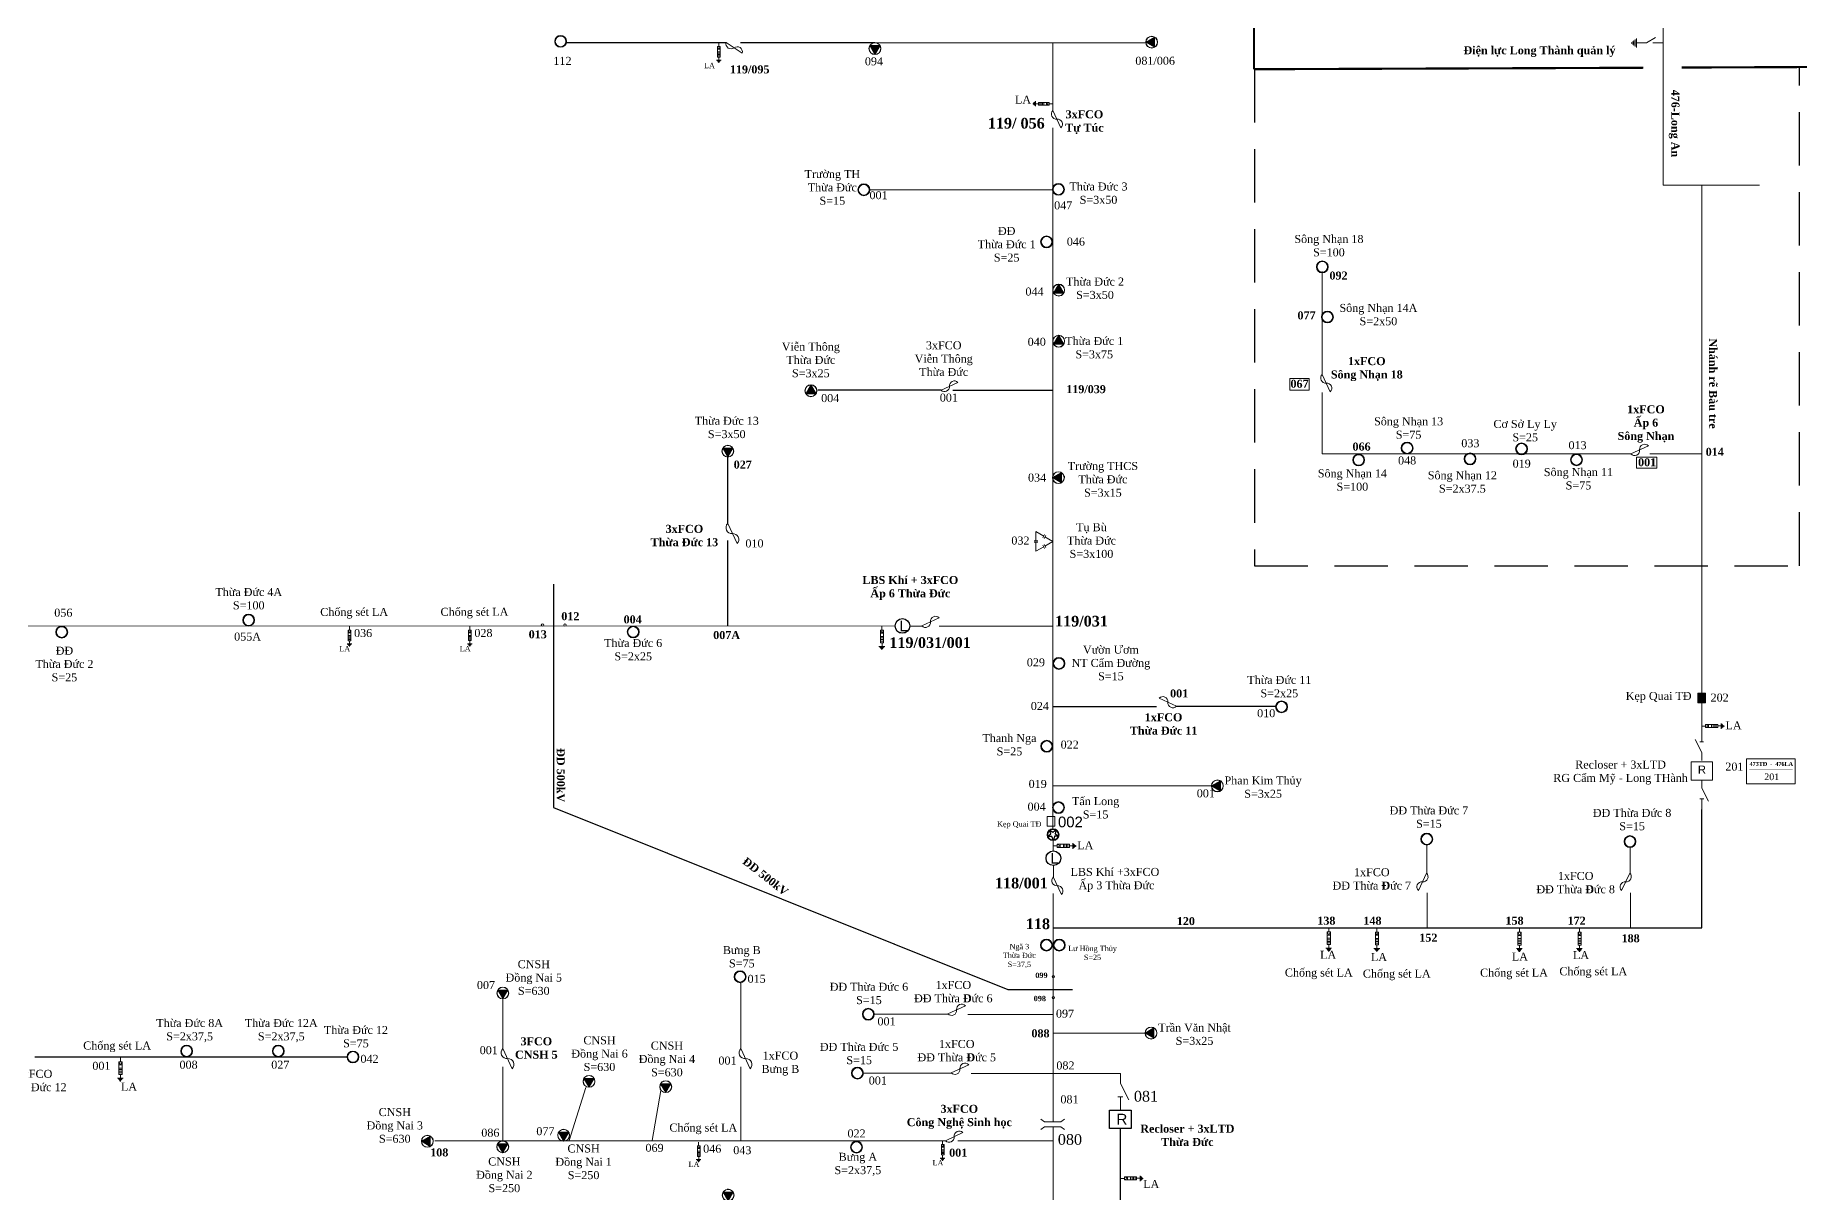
# Model space of a CAD drawing. Header units: inches. Extents: x 4393 to 9189, y -189 to 2360.
# Drawn here: x 8050.3 to 8215.7, y 1278.9 to 1387.4 of the extents above; entities that cross this region are included whole.
import ezdxf
from ezdxf.enums import TextEntityAlignment as Align

# ---------------------------------------------------------------- set-up
doc = ezdxf.new("R2010")
doc.units = ezdxf.units.IN
doc.header["$MEASUREMENT"] = 0
doc.linetypes.add('DASHED', pattern=[0.75, 0.5, -0.25])
for name, color, linetype, lineweight in [('Day 220kV', 6, 'Continuous', 30), ('Day 22kV', 1, 'Continuous', 25), ('Khung', 7, 'Continuous', 20), ('TBA', 5, 'Continuous', 18), ('Text', 7, 'Continuous', 15), ('Thiet bi', 3, 'Continuous', 18)]:
    doc.layers.add(name, color=color, linetype=linetype, lineweight=lineweight)
doc.layers.add('TEXT477TANPHU', color=7, linetype='Continuous')
doc.styles.get("Standard").update_dxf_attribs({"font": 'arial.ttf'})
doc.styles.add('TimeNRoman', font='times.ttf')
doc.styles.add('TimeNRoman-B', font='timesbd.ttf')

# ---------------------------------------------------------------- blocks, each defined once
blk = doc.blocks.new('FCO')
at = {"color": 0}
blk.add_lwpolyline([(0, 0, 0.707499), (1.13, 0.53, -0.707499), (2.26, 1.05, -5.301682)], format="xyb", dxfattribs=at)
blk.add_lwpolyline([(0, 0), (2.26, 1.05)], dxfattribs=at)
blk = doc.blocks.new('TBA 3P')
h = blk.add_hatch(color=4)
h.set_gradient(color1=(0, 0, 255), one_color=1, tint=1, name='INVSPHERICAL')
h.paths.add_polyline_path([(-0.01, 1.58), (0, 1.6, 0.414214), (-0.8, 0.8, 0.131652), (-0.69, 0.4), (-0.68, 0.42, -0.12747), (-0.78, 0.8, -0.409402)])
h = blk.add_hatch(color=4)
h.set_gradient(color1=(0, 0, 255), one_color=1, tint=1, name='INVSPHERICAL')
h.paths.add_polyline_path([(0.8, 0.8, 1), (-0.8, 0.8, 1)])
h.paths.add_polyline_path([(-0.78, 0.8, -1), (0.78, 0.8, -1)], flags=16)
h = blk.add_hatch()
h.set_pattern_fill('AR-HBONE', color=4, scale=0.25, style=0)
h.paths.add_polyline_path([(0.69, 0.4), (0.67, 0.4, -0.566432), (-0.67, 0.4), (-0.69, 0.4, 0.57735)])
h = blk.add_hatch(color=4)
h.set_gradient(color1=(0, 0, 255), one_color=1, tint=1, name='SPHERICAL')
h.paths.add_polyline_path([(0, 1.6), (0.01, 1.58, -0.409402), (0.78, 0.8, -0.12747), (0.68, 0.42), (0.69, 0.4, 0.131652), (0.8, 0.8, 0.414214)])
at = {"color": 0}
blk.add_lwpolyline([(0, 1.6, 0, 1.39, 0), (0, 0.4, 0, 0, 0)], format="xyseb", dxfattribs=at)
blk.add_lwpolyline([(-0.69, 0.4), (0.69, 0.4), (0, 1.6)], close=True, dxfattribs=at)
for radius in [0.8, 0.778]:
    blk.add_circle((0, 0.8), radius, dxfattribs=at)
blk = doc.blocks.new('TBA 1P')
h = blk.add_hatch(color=4)
h.set_gradient(color1=(0, 0, 255), one_color=1, tint=1, name='SPHERICAL')
h.paths.add_polyline_path([(0.8, 0.8, 1), (-0.8, 0.8, 1)])
h.paths.add_polyline_path([(-0.77, 0.8, -1), (0.77, 0.8, -1)], flags=16)
at = {"color": 0}
for radius in [0.8, 0.769, 0.759, 0.759, 0.748, 0.737, 0.726, 0.715]:
    blk.add_circle((0, 0.8), radius, dxfattribs=at)
blk = doc.blocks.new('ngoi sao')
at = {"layer": 'Day 22kV', "color": 1}
for p, q in [((7789, 2470), (7803.5, 2474.7)), ((7803.5, 2465.3), (7789, 2470)), ((7803.5, 2474.7), (7803.5, 2490)), ((7803.5, 2490), (7812.5, 2477.6)), ((7803.5, 2450), (7803.5, 2465.3)), ((7812.5, 2462.4), (7803.5, 2450)), ((7812.5, 2477.6), (7827, 2482.3)), ((7827, 2457.7), (7812.5, 2462.4)), ((7827, 2482.3), (7818, 2470)), ((7818, 2470), (7827, 2457.7))]:
    blk.add_line(p, q, dxfattribs=at)
blk = doc.blocks.new('báo sự cố')
at = {"layer": 'Day 22kV', "color": 1, "xscale": 0.1313280000002237, "yscale": 0.1313280000002237, "zscale": 0.1313280000002237}
blk.add_blockref('ngoi sao', (6759.61, 2134.29, 3), dxfattribs=at)
at = {"layer": 'TBA', "xscale": 3.449999999999818, "yscale": 3.449999999999818, "zscale": 3.449999999999818, "rotation": 90}
blk.add_blockref('TBA 1P', (7788, 2458.76), dxfattribs=at)
blk = doc.blocks.new('LA')
at = {"color": 0}
for p, q in [((0.52, -1.72), (0.52, -2.28)), ((0.88, -4.39), (0.14, -4.39)), ((0.22, -4.48), (0.8, -4.48)), ((0.33, -2.28), (0.53, -2.69)), ((0.33, -2.28), (0.74, -2.28)), ((0.33, -3.92), (0.33, -2.28)), ((0.33, -2.69), (0.74, -2.69)), ((0.33, -3.1), (0.74, -3.1)), ((0.33, -3.3), (0.74, -3.3)), ((0.33, -3.51), (0.74, -3.51)), ((0.33, -3.71), (0.74, -3.71)), ((0.74, -3.92), (0.33, -3.92)), ((0.53, -2.69), (0.74, -2.28)), ((0.53, -3.92), (0.53, -4.39)), ((0.74, -2.28), (0.74, -3.92)), ((0.3, -4.58), (0.72, -4.58)), ((0.38, -4.67), (0.64, -4.67)), ((0.46, -4.77), (0.56, -4.77))]:
    blk.add_line(p, q, dxfattribs=at)
blk = doc.blocks.new('TU BU')
at = {"color": 0}
for points in [[(0.59, -1.02), (0, 0), (-0.59, -1.02)], [(-0.68, -1.18), (-1.27, -2.19), (-0.09, -2.19)], [(-0.48, -1.29), (-0.88, -1.06)], [(-0.39, -1.13), (-0.78, -0.9)], [(-0.09, -2.42), (-0.09, -1.96)], [(0.09, -2.19), (1.27, -2.19), (0.68, -1.18)], [(0.09, -2.42), (0.09, -1.96)], [(0.41, -1.13), (0.8, -0.9)], [(0.5, -1.29), (0.9, -1.06)]]:
    blk.add_lwpolyline(points, dxfattribs=at)
blk = doc.blocks.new('NOI DAT')
at = {"color": 0}
for points in [[(0, 0.01), (0, -1.37)], [(0, -3.51), (0, -2.22), (-0.71, -1.04)], [(0.6, -3.51), (-0.6, -3.51)], [(-0.47, -3.67), (0.47, -3.67)], [(-0.34, -3.82), (0.34, -3.82)], [(-0.21, -3.98), (0.21, -3.98)], [(-0.08, -4.13), (0.08, -4.13)]]:
    blk.add_lwpolyline(points, dxfattribs=at)
blk = doc.blocks.new('ALTD')
at = {"color": 0}
for points in [[(3.38, 1.08), (1.27, 0), (0, 0)], [(2.99, 0.31), (2.99, -0.31)], [(2.99, 0), (4.73, 0)]]:
    blk.add_lwpolyline(points, dxfattribs=at)
blk = doc.blocks.new('LBS khí')
blk.add_circle((1.09, -1.12), 3.4)
at = {"layer": 'TEXT477TANPHU', "color": 7, "true_color": 0xffffff, "insert": (-0.34, 1.36), "char_height": 5, "attachment_point": 1}
blk.add_mtext_dynamic_manual_height_columns('L', width=1.1505, gutter_width=1, heights=[0], dxfattribs=at)
blk = doc.blocks.new('Re')
at = {"layer": 'Day 22kV', "color": 0}
blk.add_lwpolyline([(1873.29, 178.55), (1883.26, 178.55), (1883.26, 170.06), (1873.29, 170.06)], close=True, dxfattribs=at)
at = {"layer": 'TEXT477TANPHU', "color": 7, "true_color": 0xffffff, "insert": (1876.47, 176.87), "char_height": 5, "attachment_point": 1}
blk.add_mtext_dynamic_manual_height_columns('R', width=1.1505, gutter_width=1, heights=[0], dxfattribs=at)
blk = doc.blocks.new('DUNG LUOI')
at = {"color": 0}
for points in [[(-1.01, -1.59), (-0.65, -1.1), (-0.65, 1.1), (-1.01, 1.59)], [(0.37, -1.59), (0, -1.1), (0, 1.1), (0.37, 1.59)]]:
    blk.add_lwpolyline(points, dxfattribs=at)
blk = doc.blocks.new('số trụ')
at = {"layer": 'Text', "color": 2}
blk.add_lwpolyline([(-1.78, 0.81), (1.86, 0.81), (1.86, -1.39), (-1.78, -1.39)], close=True, dxfattribs=at)
at = {"layer": 'Text', "color": 4, "style": 'TimeNRoman-B'}
blk.add_text('067', height=1.5, dxfattribs=at).set_placement((0.03, -0.93), align=Align.CENTER)
blk = doc.blocks.new('201')
at = {"layer": 'Khung', "color": 2, "ltscale": 20, "const_width": 0.102}
blk.add_lwpolyline([(8.65, 2.67), (0.53, 2.67)], dxfattribs=at)
at = {"layer": 'Text', "color": 4}
blk.add_lwpolyline([(0, 4.66), (9.13, 4.66), (9.13, 0), (0, 0)], close=True, dxfattribs=at)
at = {"layer": 'Text', "color": 4, "ltscale": 1.5, "style": 'TimeNRoman-B'}
blk.add_text('473TĐ', height=0.75, dxfattribs=at).set_placement((2.24, 3.34), align=Align.CENTER)
at = {"layer": 'Text', "color": 1, "ltscale": 1.5, "style": 'TimeNRoman-B'}
blk.add_text('-', height=0.75, dxfattribs=at).set_placement((4.63, 3.34), align=Align.CENTER)
at = {"layer": 'Text', "color": 7, "ltscale": 1.5, "style": 'TimeNRoman-B'}
blk.add_text('476LA', height=0.75, dxfattribs=at).set_placement((7.08, 3.34), align=Align.CENTER)
at = {"layer": 'Text', "color": 3, "ltscale": 1.5, "style": 'TimeNRoman'}
blk.add_text('201', height=1.25, dxfattribs=at).set_placement((4.74, 0.68), align=Align.CENTER)

msp = doc.modelspace()

# ---------------------------------------------------------------- hatches: boundary and pattern name
at = {"layer": 'Text', "lineweight": 15}
h = msp.add_hatch(dxfattribs=at)
h.set_pattern_fill('ANSI38', color=4, scale=0.5, style=0)
h.set_pattern_definition([(45, (8063.20085, 437.45577), (-0.044194174, 0.044194174), []), (135, (8063.20085, 437.45577), (-0.1325825215, 0.044194174), [0.15625, -0.09375])])
h.paths.add_polyline_path([(8206.91, 1325.76), (8206.18, 1325.76), (8206.18, 1324.85), (8206.91, 1324.85)])

# ---------------------------------------------------------------- linework, layer by layer
at = {"color": 1, "lineweight": 15}
msp.add_line((8145.72, 1380.38), (8145.72, 1386.72), dxfattribs=at)
at = {"lineweight": 30}
msp.add_line((8050.3, 1291.66), (8079.55, 1291.66), dxfattribs=at)
at = {"lineweight": 15}
for centre in [(8131.62, 1332.06), (8145.77, 1310.29)]:
    msp.add_circle(centre, 0.684, dxfattribs=at)
at = {"layer": 'Day 220kV', "color": 6, "lineweight": 30}
for p, q in [((8098.92, 1335.97), (8098.92, 1315.05)), ((8098.92, 1315.05), (8141.51, 1297.98)), ((8141.51, 1297.98), (8147.55, 1297.98))]:
    msp.add_line(p, q, dxfattribs=at)
at = {"layer": 'Day 22kV', "color": 50, "lineweight": 30}
for p, q in [((8115.24, 1341.66), (8115.25, 1347.89)), ((8115.25, 1332.06), (8115.24, 1340.06))]:
    msp.add_line(p, q, dxfattribs=at)
at = {"layer": 'Day 22kV', "color": 4, "lineweight": 15}
msp.add_line((8145.71, 1317.07), (8160.58, 1317.07), dxfattribs=at)
at = {"layer": 'Day 22kV', "color": 4, "lineweight": 30}
for p, q in [((8206.55, 1303.76), (8206.56, 1314.86)), ((8145.76, 1303.76), (8206.55, 1303.76))]:
    msp.add_line(p, q, dxfattribs=at)
at = {"layer": 'Day 22kV', "color": 50, "lineweight": 15}
for p, q in [((8116.47, 1292.45), (8116.47, 1298.63)), ((8094.16, 1283.81), (8094.16, 1290.75)), ((8116.47, 1283.81), (8116.47, 1290.75))]:
    msp.add_line(p, q, dxfattribs=at)
at = {"layer": 'Day 22kV', "color": 1, "lineweight": 30}
msp.add_line((8152.05, 1238.29), (8152.05, 1284.99), dxfattribs=at)
at = {"layer": 'Day 22kV', "lineweight": 15}
for points in [[(8202.93, 1373.36), (8202.93, 1388.7)], [(8211.97, 1373.36), (8202.93, 1373.36)], [(8206.55, 1373.36), (8206.55, 1322.19)], [(8170.97, 1365.27), (8170.97, 1355.64)], [(8170.97, 1353.95), (8170.97, 1348.18)], [(8170.97, 1348.18), (8199.91, 1348.18)], [(8201.69, 1348.18), (8206.57, 1348.18)]]:
    msp.add_lwpolyline(points, dxfattribs=at)
at = {"layer": 'Day 22kV', "color": 1, "lineweight": 30}
for points in [[(8115.1, 1386.73), (8100.15, 1386.73)], [(8129.02, 1386.73), (8116.44, 1386.73)]]:
    msp.add_lwpolyline(points, dxfattribs=at)
at = {"layer": 'Day 22kV', "color": 1, "lineweight": 15}
for points in [[(8154.45, 1386.71), (8128.94, 1386.72)], [(8145.71, 1313.05), (8145.73, 1378.76)], [(8145.76, 1285.57), (8145.76, 1306.97)]]:
    msp.add_lwpolyline(points, dxfattribs=at)
at = {"layer": 'Day 22kV', "color": 4, "lineweight": 15}
for points in [[(8145.71, 1372.94), (8128.56, 1372.94)], [(8145.75, 1310.98), (8145.75, 1311.92)], [(8180.78, 1311.52), (8180.78, 1308.86)], [(8199.83, 1311.29), (8199.83, 1308.86)], [(8145.77, 1308.51), (8145.77, 1309.6)], [(8180.81, 1307.03), (8180.81, 1303.76)], [(8199.86, 1307.03), (8199.86, 1303.76)], [(8128.97, 1295.67), (8135.92, 1295.67)], [(8137.75, 1295.63), (8145.76, 1295.63)], [(8145.76, 1293.9), (8154.37, 1293.9)], [(8127.96, 1290.14), (8136.24, 1290.14)], [(8138.06, 1290.11), (8152.05, 1290.11)]]:
    msp.add_lwpolyline(points, dxfattribs=at)
at = {"layer": 'Day 22kV', "color": 4, "lineweight": 30}
for points in [[(8135.24, 1354.16), (8123.68, 1354.16)], [(8136.35, 1354.16), (8145.69, 1354.16)], [(8155.45, 1324.47), (8145.71, 1324.47)], [(8166.61, 1324.5), (8157.28, 1324.5)]]:
    msp.add_lwpolyline(points, dxfattribs=at)
at = {"layer": 'Day 22kV', "color": 0, "lineweight": 15}
msp.add_lwpolyline([(8205.55, 1319.31), (8207.56, 1319.31), (8207.56, 1317.6), (8205.55, 1317.6)], close=True, dxfattribs=at)
at = {"layer": 'Day 22kV', "color": 50, "lineweight": 15}
for points in [[(8094.16, 1292.45), (8094.16, 1297.1)], [(8135.65, 1283.81), (8087.79, 1283.81)], [(8136.81, 1283.81), (8145.76, 1283.81)], [(8145.76, 1277.75), (8145.76, 1285.12)]]:
    msp.add_lwpolyline(points, dxfattribs=at)
at = {"layer": 'Day 22kV', "color": 4, "lineweight": 15}
for centre in [(8097.88, 1332.14), (8099.98, 1332.14), (8145.76, 1299.18), (8145.76, 1297.22)]:
    msp.add_circle(centre, 0.112, dxfattribs=at)
at = {"layer": 'Khung', "color": 2, "linetype": 'DASHED', "lineweight": 30, "ltscale": 20, "const_width": 0.203}
for points in [[(8164.58, 1384.24), (8164.54, 1400.54)], [(8201.08, 1384.38), (8164.58, 1384.24)], [(8322.35, 1384.86), (8204.67, 1384.4)]]:
    msp.add_lwpolyline(points, dxfattribs=at)
at = {"layer": 'Text', "color": 3, "linetype": 'DASHED', "lineweight": 30, "ltscale": 10}
msp.add_line((8215.72, 1337.71), (8215.72, 1384.44), dxfattribs=at)
at = {"layer": 'Text', "color": 4}
for p, q in [((8031.28, 1332.06), (8130.93, 1332.05)), ((8132.3, 1332.05), (8133.44, 1332.05)), ((8135.07, 1332.05), (8145.72, 1332.05))]:
    msp.add_line(p, q, dxfattribs=at)
at = {"layer": 'Text', "color": 2}
for p, q in [((8100.38, 1283.83), (8101.93, 1288.79)), ((8108.16, 1283.83), (8108.98, 1288.51))]:
    msp.add_line(p, q, dxfattribs=at)
at = {"layer": 'Text', "color": 3, "linetype": 'DASHED', "lineweight": 30, "ltscale": 10}
msp.add_lwpolyline([(8164.61, 1384.24), (8164.61, 1337.7), (8215.72, 1337.71)], dxfattribs=at)
at = {"layer": 'Text', "color": 2, "lineweight": 15}
msp.add_lwpolyline([(8200.43, 1347.88), (8202.35, 1347.88), (8202.35, 1346.84), (8200.43, 1346.84)], close=True, dxfattribs=at)
at = {"layer": 'Text', "color": 4, "lineweight": 15}
for points in [[(8206.18, 1325.76), (8206.91, 1325.76), (8206.91, 1324.85), (8206.18, 1324.85)], [(8145.19, 1314.19), (8145.92, 1314.19), (8145.92, 1313.28), (8145.19, 1313.28)]]:
    msp.add_lwpolyline(points, close=True, dxfattribs=at)
for p in [(8109.57, 1310.78), (8120.22, 1306.51), (8130.87, 1302.25)]:
    msp.add_point(p, dxfattribs=at)

# ---------------------------------------------------------------- block references
at = {"color": 0, "lineweight": 15, "xscale": 0.2015999999994165, "yscale": 0.2015999999998712, "zscale": 0.2016}
for p in [(8131.4, 1332.29), (8145.55, 1310.52)]:
    msp.add_blockref('LBS khí', p, dxfattribs=at)
at = {"layer": 'Day 22kV', "color": 1, "lineweight": 15, "xscale": 0.2015999999999395, "yscale": 0.2015999999998712, "zscale": 0.2016, "rotation": 165.0685828219166}
msp.add_blockref('báo sự cố', (9789.97, 1387.04), dxfattribs=at)
at = {"layer": 'Day 22kV', "color": 0, "lineweight": 15, "xscale": 0.2015999999994165, "yscale": 0.2015999999998712, "zscale": 0.2016}
msp.add_blockref('Re', (7773.39, 1250.68), dxfattribs=at)
at = {"layer": 'TBA', "lineweight": 15, "yscale": 0.6955199999999877, "zscale": 0.6955200000001468}
for name, p, xscale, rotation in [('TBA 1P', (8099.02, 1386.85), 0.6955199999999877, 270), ('TBA 3P', (8129.04, 1386.73), 0.6955200000002151, 180), ('TBA 3P', (8155.54, 1386.78), 0.6955199999999877, 90), ('TBA 1P', (8128.56, 1372.94), 0.6955199999999877, 90), ('TBA 1P', (8146.8, 1372.98), 0.6955199999999877, 90), ('TBA 1P', (8145.69, 1368.06), 0.6955199999999877, 90), ('TBA 3P', (8115.25, 1349), 0.6955200000002151, 180), ('TBA 3P', (8146.8, 1345.96), 0.6955199999999877, 90), ('TBA 3P', (8161.7, 1317.07), 0.6955199999999877, 90), ('TBA 1P', (8181.33, 1312.08), -0.6955199999999877, 90), ('TBA 1P', (8200.38, 1311.85), -0.6955199999999877, 90), ('TBA 1P', (8116.96, 1299.18), 0.6955199999999877, 90), ('TBA 3P', (8094.16, 1298.21), 0.6955200000002151, 180), ('TBA 3P', (8155.48, 1293.9), 0.6955199999999877, 90), ('TBA 1P', (8064.52, 1292.77), 0.6955200000002151, 180), ('TBA 1P', (8073.11, 1292.77), 0.6955200000002151, 180), ('TBA 1P', (8080.11, 1292.22), 0.6955200000002151, 180), ('TBA 3P', (8102.24, 1289.93), 0.6955200000002151, 180), ('TBA 3P', (8109.43, 1289.43), 0.6955200000002151, 180), ('TBA 3P', (8087.64, 1283.76), 0.6955199999999877, 90), ('TBA 3P', (8094.15, 1283.8), 0.6955200000002151, 180), ('TBA 3P', (8099.86, 1284.88), 0.6955200000002151, 180), ('TBA 1P', (8127.87, 1283.21), 0.6955199999999877, 90), ('TBA 3P', (8115.28, 1279.26), 0.6955200000002151, 180)]:
    msp.add_blockref(name, p, dxfattribs=dict(at, xscale=xscale, rotation=rotation))
for name, p, xscale in [('TBA 1P', (8170.98, 1365.16), 0.6955200000002151), ('TBA 3P', (8146.27, 1362.98), 0.6955200000002151), ('TBA 1P', (8171.46, 1360.46), 0.6955200000002151), ('TBA 3P', (8146.27, 1358.19), 0.6955200000002151), ('TBA 3P', (8123.04, 1353.55), 0.6955200000002151), ('TBA 1P', (8174.39, 1347.06), 0.6955200000002151), ('TBA 1P', (8178.93, 1348.18), 0.6955200000002151), ('TBA 1P', (8184.83, 1347.16), 0.6955200000002151), ('TBA 1P', (8189.66, 1348.1), 0.6955200000002151), ('TBA 1P', (8194.81, 1347.08), 0.6955200000002151), ('TBA 1P', (8070.33, 1332.05), 0.6955200000002151), ('TBA 1P', (8052.81, 1330.93), 0.6955200000002151), ('TBA 1P', (8106.38, 1330.94), 0.6955200000002151), ('TBA 1P', (8146.29, 1327.99), 0.6955200000002151), ('TBA 1P', (8167.16, 1323.92), -0.6955200000002151), ('TBA 1P', (8145.15, 1320.23), 0.6955200000002151), ('TBA 1P', (8146.25, 1314.48), 0.6955200000002151), ('TBA 1P', (8145.12, 1301.59), 0.6955200000002151), ('TBA 1P', (8146.32, 1301.59), 0.6955200000002151), ('TBA 1P', (8128.42, 1295.11), 0.6955200000002151), ('TBA 1P', (8127.4, 1289.59), 0.6955200000002151)]:
    msp.add_blockref(name, p, dxfattribs=dict(at, xscale=xscale))
at = {"layer": 'Text', "color": 2, "lineweight": 15, "xscale": 0.5, "yscale": 0.5, "zscale": 0.5}
msp.add_blockref('số trụ', (8168.83, 1354.85), dxfattribs=at)
at = {"layer": 'Text', "color": 4, "lineweight": 15, "xscale": 0.5, "yscale": 0.5, "zscale": 0.5}
msp.add_blockref('201', (8210.74, 1317.27), dxfattribs=at)
at = {"layer": 'Thiet bi', "lineweight": 15}
for name, p, xscale, yscale, zscale in [('LA', (8114.09, 1387.75), 0.6037500000002183, 0.6037500000002183, 0.6037500000001272), ('FCO', (8135.24, 1354.16), 0.6955200000002151, 0.6955199999999877, 0.6955200000001468), ('FCO', (8199.91, 1348.18), 0.725760000000264, 0.7257600000000366, 0.7257600000000735), ('LA', (8079.47, 1333.04), 0.6037500000002183, 0.6037500000002183, 0.6037500000001272), ('LA', (8090.75, 1333.05), 0.6037500000002183, 0.6037500000002183, 0.6037500000001272), ('LA', (8129.32, 1333.33), 0.725760000000264, 0.7257600000000366, 0.7257600000000735), ('FCO', (8133.43, 1332.06), 0.725760000000264, 0.7257600000000366, 0.7257600000000735), ('FCO', (8157.32, 1324.53), -0.725760000000264, 0.7257600000000366, 0.7257600000000735), ('LA', (8171.21, 1305.04), 0.725760000000264, 0.7257600000000366, 0.7257600000000735), ('LA', (8175.72, 1305.02), 0.725760000000264, 0.7257600000000366, 0.7257600000000735), ('LA', (8189.08, 1305), 0.725760000000264, 0.7257600000000366, 0.7257600000000735), ('LA', (8194.71, 1305), 0.725760000000264, 0.7257600000000366, 0.7257600000000735), ('FCO', (8135.88, 1295.7), 0.725760000000264, 0.7257600000000366, 0.7257600000000735), ('LA', (8057.93, 1292.87), 0.725760000000264, 0.7257600000000366, 0.7257600000000735), ('FCO', (8136.19, 1290.17), 0.725760000000264, 0.7257600000000366, 0.7257600000000735), ('LA', (8112.2, 1284.71), 0.6037500000002183, 0.6037500000002183, 0.6037500000001272), ('LA', (8135.07, 1284.84), 0.6037500000002183, 0.6037500000002183, 0.6037500000001272), ('FCO', (8135.65, 1283.81), 0.725760000000264, 0.7257600000000366, 0.7257600000000735)]:
    msp.add_blockref(name, p, dxfattribs=dict(at, xscale=xscale, yscale=yscale, zscale=zscale))
for name, p, xscale, yscale, zscale, rotation in [('FCO', (8116.6, 1385.76), 0.7257600000000358, 0.725760000000264, 0.7257600000001665, 122.0945697848786), ('NOI DAT', (8202.97, 1386.7), 0.7257600000000366, 0.7257600000000366, 0.7257600000000735, 270), ('LA', (8146.74, 1381.32), 0.6037500000002183, 0.6037500000002183, 0.6037500000001272, 270), ('FCO', (8145.72, 1380.38), 0.7257600000000366, 0.7257600000000366, 0.7257600000000735, 270), ('FCO', (8170.97, 1355.64), 0.7257599999998092, 0.7257600000000366, 0.7257600000000735, 270), ('FCO', (8115.24, 1341.66), 0.8346239999998488, 0.8346239999998488, 0.8346239999998827, 270), ('TU BU', (8145.72, 1339.98), 0.7257600000000366, 0.7257600000000366, 0.7257600000000735, 270), ('ALTD', (8206.55, 1319.45), 0.5796000000000276, 0.5796000000000276, 0.5796000000000001, 90), ('LA', (8205.32, 1322.32), 0.6955199999999877, 0.6955199999999877, 0.6955200000001468, 90), ('ALTD', (8206.56, 1317.6), 0.5796000000000276, 0.5796000000000276, 0.5796000000000001, 270), ('LA', (8144.55, 1311.08), 0.6955199999999877, 0.6955199999999877, 0.6955200000001468, 90), ('FCO', (8145.76, 1308.53), 0.7257600000000366, 0.7257600000000366, 0.7257600000000735, 270), ('FCO', (8180.75, 1308.9), -0.7257600000000366, 0.7257600000000366, 0.7257600000000735, 90), ('FCO', (8199.8, 1308.9), -0.7257600000000366, 0.7257600000000366, 0.7257600000000735, 90), ('FCO', (8094.16, 1292.45), 0.8346239999998488, 0.8346239999998488, 0.8346239999998827, 270), ('FCO', (8116.47, 1292.45), 0.8346239999998488, 0.8346239999998488, 0.8346239999998827, 270), ('ALTD', (8152.05, 1290.11), 0.7257600000000366, 0.7257600000000366, 0.7257600000000735, 270), ('DUNG LUOI', (8145.71, 1285.12), 0.6955199999999877, 0.6955199999999877, 0.6955200000001468, 270), ('LA', (8150.85, 1279.92), 0.6955199999999877, 0.6955199999999877, 0.6955200000001468, 90)]:
    msp.add_blockref(name, p, dxfattribs=dict(at, xscale=xscale, yscale=yscale, zscale=zscale, rotation=rotation))

# ---------------------------------------------------------------- texts
at = {"layer": 'Text', "color": 4, "lineweight": 15}
for s, height, style, p in [('112', 0.75, 'TimeNRoman', (8099.75, 1384.65)), ('LA', 0.5, 'TimeNRoman', (8113.53, 1384.34, 0.42)), ('119/095 ', 0.75, 'TimeNRoman-B', (8117.44, 1383.85)), ('094', 0.75, 'TimeNRoman', (8128.95, 1384.61)), ('081/006', 0.75, 'TimeNRoman', (8155.31, 1384.66)), ('LA', 0.75, 'TimeNRoman', (8142.92, 1381.02)), ('119/ 056', 1, 'TimeNRoman-B', (8142.29, 1378.68)), ('001', 0.75, 'TimeNRoman', (8129.38, 1372.06)), ('047', 0.75, 'TimeNRoman', (8146.69, 1371.11)), ('046', 0.75, 'TimeNRoman', (8147.88, 1367.71)), ('092', 0.75, 'TimeNRoman-B', (8172.5, 1364.53)), ('044', 0.75, 'TimeNRoman', (8144, 1363.03)), ('077', 0.75, 'TimeNRoman-B', (8169.5, 1360.79)), ('040', 0.75, 'TimeNRoman', (8144.21, 1358.32)), ('004', 0.75, 'TimeNRoman', (8124.85, 1353.04)), ('001', 0.75, 'TimeNRoman', (8135.97, 1353.09)), ('119/039', 0.75, 'TimeNRoman-B', (8148.83, 1353.88)), ('066', 0.75, 'TimeNRoman-B', (8174.66, 1348.5)), ('033', 0.75, 'TimeNRoman', (8184.86, 1348.81)), ('013', 0.75, 'TimeNRoman', (8194.91, 1348.63)), ('014', 0.75, 'TimeNRoman-B', (8207.77, 1348.01)), ('027', 0.75, 'TimeNRoman-B', (8116.65, 1346.81)), ('048', 0.75, 'TimeNRoman', (8178.93, 1347.2)), ('019', 0.75, 'TimeNRoman', (8189.67, 1346.9)), ('001', 0.75, 'TimeNRoman-B', (8201.43, 1347.03)), ('034', 0.75, 'TimeNRoman', (8144.24, 1345.59)), ('010', 0.75, 'TimeNRoman', (8117.75, 1339.42)), ('056', 0.75, 'TimeNRoman', (8052.96, 1332.93)), ('012', 0.75, 'TimeNRoman-B', (8100.49, 1332.6)), ('036', 0.75, 'TimeNRoman', (8081.06, 1331.02)), ('028', 0.75, 'TimeNRoman', (8092.34, 1331.03)), ('013', 0.75, 'TimeNRoman-B', (8097.43, 1330.9)), ('004', 0.75, 'TimeNRoman-B', (8106.33, 1332.3)), ('007A', 0.75, 'TimeNRoman-B', (8115.14, 1330.83)), ('119/031', 1, 'TimeNRoman-B', (8148.4, 1332.01)), ('055A', 0.75, 'TimeNRoman', (8070.23, 1330.69)), ('LA', 0.5, 'TimeNRoman', (8079.34, 1329.68)), ('LA', 0.5, 'TimeNRoman', (8090.63, 1329.69)), ('029', 0.75, 'TimeNRoman', (8144.13, 1328.27)), ('024', 0.75, 'TimeNRoman', (8144.5, 1324.18)), ('001', 0.75, 'TimeNRoman-B', (8157.56, 1325.36)), ('202', 0.75, 'TimeNRoman', (8208.23, 1324.97)), ('010', 0.75, 'TimeNRoman', (8165.72, 1323.51)), ('LA', 0.75, 'TimeNRoman', (8209.53, 1322.37)), ('022', 0.75, 'TimeNRoman', (8147.3, 1320.56)), ('201', 0.75, 'TimeNRoman', (8209.61, 1318.5)), ('019', 0.75, 'TimeNRoman', (8144.3, 1316.88)), ('001', 0.75, 'TimeNRoman', (8160.06, 1316)), ('004', 0.75, 'TimeNRoman', (8144.2, 1314.75)), ('LA', 0.75, 'TimeNRoman', (8148.76, 1311.13)), ('118', 1, 'TimeNRoman-B', (8144.32, 1303.64)), ('120', 0.75, 'TimeNRoman-B', (8158.19, 1304.02)), ('138', 0.75, 'TimeNRoman-B', (8171.36, 1304.06)), ('148', 0.75, 'TimeNRoman-B', (8175.68, 1304.06)), ('158', 0.75, 'TimeNRoman-B', (8189, 1304.06)), ('172', 0.75, 'TimeNRoman-B', (8194.82, 1304.06)), ('152', 0.75, 'TimeNRoman-B', (8180.92, 1302.47)), ('188', 0.75, 'TimeNRoman-B', (8199.88, 1302.41)), ('LA', 0.75, 'TimeNRoman', (8171.53, 1300.86)), ('LA', 0.75, 'TimeNRoman', (8176.29, 1300.65)), ('LA', 0.75, 'TimeNRoman', (8189.5, 1300.69)), ('LA', 0.75, 'TimeNRoman', (8195.23, 1300.83)), ('007', 0.75, 'TimeNRoman', (8092.58, 1298.03)), ('015', 0.75, 'TimeNRoman', (8117.95, 1298.61)), ('099', 0.5, 'TimeNRoman-B', (8144.65, 1299.06)), ('098', 0.5, 'TimeNRoman-B', (8144.5, 1296.89)), ('001', 0.75, 'TimeNRoman', (8130.13, 1294.62)), ('097', 0.75, 'TimeNRoman', (8146.86, 1295.35)), ('088', 0.75, 'TimeNRoman-B', (8144.56, 1293.5)), ('001', 0.75, 'TimeNRoman', (8092.84, 1291.92)), ('001', 0.75, 'TimeNRoman', (8056.53, 1290.46)), ('008', 0.75, 'TimeNRoman', (8064.7, 1290.56)), ('027', 0.75, 'TimeNRoman', (8073.3, 1290.56)), ('001', 0.75, 'TimeNRoman', (8115.22, 1290.95)), ('082', 0.75, 'TimeNRoman', (8146.9, 1290.49)), ('LA', 0.75, 'TimeNRoman', (8059.11, 1288.5)), ('001', 0.75, 'TimeNRoman', (8129.31, 1289.08)), ('081', 0.75, 'TimeNRoman', (8147.28, 1287.31)), ('086', 0.75, 'TimeNRoman', (8092.99, 1284.19)), ('077', 0.75, 'TimeNRoman', (8098.15, 1284.33)), ('022', 0.75, 'TimeNRoman', (8127.32, 1284.12)), ('080', 1, 'TimeNRoman', (8147.32, 1283.43)), ('108', 0.75, 'TimeNRoman-B', (8088.2, 1282.34)), ('069', 0.75, 'TimeNRoman', (8108.38, 1282.77)), ('046', 0.75, 'TimeNRoman', (8113.79, 1282.69)), ('043', 0.75, 'TimeNRoman', (8116.61, 1282.55)), ('LA', 0.5, 'TimeNRoman', (8134.95, 1281.49)), ('001', 0.75, 'TimeNRoman-B', (8136.85, 1282.32)), ('LA', 0.5, 'TimeNRoman', (8112.08, 1281.35)), ('LA', 0.75, 'TimeNRoman', (8154.94, 1279.38))]:
    msp.add_text(s, height=height, dxfattribs=dict(at, style=style)).set_placement(p, align=Align.CENTER)
at = {"layer": 'Text', "color": 3, "lineweight": 15, "style": 'TimeNRoman'}
msp.add_text('032', height=0.75, dxfattribs=at).set_placement((8142.68, 1339.69), align=Align.CENTER)
at = {"layer": 'Text', "color": 2, "lineweight": 15}
for s, height, style, p in [('119/031/001', 1, 'TimeNRoman-B', (8134.21, 1330)), ('118/001', 1, 'TimeNRoman-B', (8142.77, 1307.46)), ('042', 0.75, 'TimeNRoman', (8081.66, 1291.11)), ('081', 1, 'TimeNRoman', (8154.45, 1287.48))]:
    msp.add_text(s, height=height, dxfattribs=dict(at, style=style)).set_placement(p, align=Align.CENTER)
at = {"layer": 'Text', "color": 4, "lineweight": 15, "style": 'TimeNRoman-B'}
for rotation, p in [(269.995, (8099.22, 1318.07)), (321.8631, (8118.55, 1308.29))]:
    msp.add_text('ÐD 500kV', height=0.75, rotation=rotation, dxfattribs=at).set_placement(p, align=Align.CENTER)
at = {"layer": 'Text', "color": 4, "lineweight": 15, "attachment_point": 5}
for s, insert, char_height, width, style in [('{\\fTimes New Roman|b1|i0|c238|p18;Đ\\fTimes New Roman|b1|i0|c0|p18;iện lực Long Thành quản lý}', (8191.34, 1385.89), 0.75, 32.532, 'TimeNRoman'), ('3xFCO\\PTự Túc', (8148.68, 1379.28), 0.75, 7.1944, 'TimeNRoman-B'), ('Tr{\\fTimes New Roman|b0|i0|c163|p18;ư}ờng TH\\PThừa {\\fTimes New Roman|b0|i0|c238|p18;Đ}ức\\PS=15', (8125.05, 1373.16), 0.75, 6.8946, 'TimeNRoman'), ('Thừa {\\fTimes New Roman|b0|i0|c238|p18;Đ}ức 3\\PS=3x50', (8150, 1372.62), 0.75, 6.8946, 'TimeNRoman'), ('{\\fTimes New Roman|b0|i0|c238|p18;Đ}Đ {\\fTimes New Roman|b0|i0|c238|p18;\\fTimes New Roman|b0|i0|c163|p18;}\\PThừa {\\fTimes New Roman|b0|i0|c238|p18;Đ}ức 1\\PS=25', (8141.39, 1367.83), 0.75, 6.8946, 'TimeNRoman'), ('Sông Nhạn 18\\PS=100', (8171.6, 1367.7), 0.75, 7.0291, 'TimeNRoman'), ('Thừa {\\fTimes New Roman|b0|i0|c238|p18;Đ}ức 2\\PS=3x50', (8149.67, 1363.71), 0.75, 6.8946, 'TimeNRoman'), ('Sông Nhạn 14A\\PS=2x50', (8176.24, 1361.24), 0.75, 7.0291, 'TimeNRoman'), ('Viễn Thông\\PThừa {\\fTimes New Roman|b0|i0|c238|p34;Đ}ức \\PS=3x25', (8123.03, 1356.99), 0.75, 6.8946, 'TimeNRoman'), ('3xFCO \\PViễn Thông\\PThừa {\\fTimes New Roman|b0|i0|c238|p18;Đ}ức', (8135.49, 1357.11), 0.75, 20.6178, 'TimeNRoman'), ('Thừa {\\fTimes New Roman|b0|i0|c238|p18;Đ}ức 1\\PS=3x75', (8149.6, 1358.14), 0.75, 6.8946, 'TimeNRoman'), ('1xFCO \\PSông Nhạn 18', (8175.15, 1356.13), 0.75, 7.3347, 'TimeNRoman-B'), ('Thừa Đức 13\\PS=3x50', (8115.15, 1350.66), 0.75, 6.8946, 'TimeNRoman'), ('Sông Nhạn 13\\PS=75', (8179.07, 1350.61), 0.75, 7.0291, 'TimeNRoman'), ('Cơ Sở Ly Ly\\PS=25', (8190, 1350.36), 0.75, 7.0291, 'TimeNRoman'), ('1xFCO \\PẤp 6\\PSông Nhạn', (8201.32, 1350.99), 0.75, 7.3347, 'TimeNRoman-B'), ('Tr{\\fTimes New Roman|b0|i0|c163|p18;ư}ờng THCS\\PThừa {\\fTimes New Roman|b0|i0|c238|p18;Đ}ức\\PS=3x15', (8150.41, 1345.8), 0.75, 6.8946, 'TimeNRoman'), ('Sông Nhạn 14\\PS=100', (8173.8, 1345.73), 0.75, 7.0291, 'TimeNRoman'), ('Sông Nhạn 12\\PS=2x37.5', (8184.11, 1345.55), 0.75, 8.1599, 'TimeNRoman'), ('Sông Nhạn 11\\PS=75', (8194.99, 1345.85), 0.75, 7.0291, 'TimeNRoman'), ('3xFCO\\PThừa {\\fTimes New Roman|b1|i0|c238|p18;Đ}ức 13', (8111.18, 1340.53), 0.75, 7.1944, 'TimeNRoman-B'), ('Tụ Bù \\PThừa {\\fTimes New Roman|b0|i0|c238|p18;Đ}ức\\PS=3x100', (8149.34, 1340.06), 0.75, 6.8946, 'TimeNRoman'), ('LBS Khí + 3xFCO\\PẤp 6 Thừa Đức ', (8132.36, 1335.62), 0.75, 12.0587, 'TimeNRoman-B'), ('Thừa {\\fTimes New Roman|b0|i0|c238|p18;Đ}ức 4A\\PS=100', (8070.34, 1334.61), 0.75, 6.8946, 'TimeNRoman'), ('Chống sét LA', (8080.22, 1333.25), 0.75, 6.8946, 'TimeNRoman'), ('Chống sét LA', (8091.5, 1333.26), 0.75, 6.8946, 'TimeNRoman'), ('{\\fTimes New Roman|b0|i0|c238|p18;Đ}Đ {\\fTimes New Roman|b0|i0|c238|p18;\\fTimes New Roman|b0|i0|c163|p18;}\\PThừa {\\fTimes New Roman|b0|i0|c238|p18;Đ}ức 2\\PS=25', (8053.06, 1328.49), 0.75, 6.8946, 'TimeNRoman'), ('Thừa {\\fTimes New Roman|b0|i0|c238|p18;Đ}ức 6\\PS=2x25', (8106.38, 1329.83), 0.75, 6.8946, 'TimeNRoman'), ('V{\\fTimes New Roman|b0|i0|c163|p18;ư}ờn {\\fTimes New Roman|b0|i0|c163|p18;Ươ}m\\PNT Cẩm {\\fTimes New Roman|b0|i0|c238|p18;Đ\\fTimes New Roman|b0|i0|c163|p18;ư}ờng\\PS=15', (8151.16, 1328.59), 0.75, 10.6823, 'TimeNRoman'), ('Thừa {\\fTimes New Roman|b0|i0|c238|p18;Đ}ức 11\\PS=2x25', (8166.95, 1326.37), 0.75, 6.8946, 'TimeNRoman'), ('Kẹp Quai TĐ', (8202.51, 1325.38), 0.75, 7.0291, 'TimeNRoman'), ('1xFCO\\PThừa {\\fTimes New Roman|b1|i0|c238|p18;Đ}ức 11', (8156.1, 1322.87), 0.75, 7.1944, 'TimeNRoman-B'), ('Thanh Nga\\PS=25', (8141.65, 1320.92), 0.75, 6.8946, 'TimeNRoman'), ('Recloser + 3xLTD \\PRG Cẩm Mỹ - Long THành', (8198.94, 1318.32), 0.75, 15.3269, 'TimeNRoman'), ('Phan Kim Thủy\\PS=3x25', (8165.43, 1316.95), 0.75, 7.265, 'TimeNRoman'), ('Tấn Long\\PS=15', (8149.73, 1315.01), 0.75, 6.8946, 'TimeNRoman'), ('ĐĐ Thừa {\\fTimes New Roman|b0|i0|c238|p18;Đ}ức 7\\PS=15', (8180.97, 1314.14), 0.75, 8.9608, 'TimeNRoman'), ('Kẹp Quai TĐ', (8142.57, 1313.42), 0.5, 7.0291, 'TimeNRoman'), ('ĐĐ Thừa {\\fTimes New Roman|b0|i0|c238|p18;Đ}ức 8\\PS=15', (8200.02, 1313.91), 0.75, 8.1343, 'TimeNRoman'), ('LBS Khí +3xFCO\\P Ấp 3 Thừa {\\fTimes New Roman|b0|i0|c238|p18;Đ}ức', (8151.54, 1308.26), 0.75, 17.1906, 'TimeNRoman'), ('1xFCO\\PĐĐ Thừa {\\fTimes New Roman|b1|i0|c238|p18;Đ}ức 7', (8175.62, 1308.35), 0.75, 24.0878, 'TimeNRoman'), ('1xFCO\\PĐĐ Thừa {\\fTimes New Roman|b1|i0|c238|p18;Đ}ức 8', (8194.73, 1308), 0.75, 11.2566, 'TimeNRoman'), ('B{\\fTimes New Roman|b0|i0|c163|p18;ư}ng B\\PS=75', (8116.56, 1301.05), 0.75, 3.4473, 'TimeNRoman'), ('Ngã 3 \\PThừa {\\fTimes New Roman|b0|i0|c238|p18;Đ}ức\\PS=37,5', (8142.58, 1301.12), 0.5, 6.8946, 'TimeNRoman'), ('Lư Hồng Thủy\\PS=25', (8149.44, 1301.41), 0.5, 6.8946, 'TimeNRoman'), ('Chống sét LA', (8196.38, 1299.57), 0.75, 7.2593, 'TimeNRoman'), ('ĐĐ Thừa {\\fTimes New Roman|b0|i0|c238|p18;Đ}ức 6\\PS=15', (8128.48, 1297.61), 0.75, 7.9294, 'TimeNRoman'), ('1xFCO\\PĐĐ Thừa {\\fTimes New Roman|b1|i0|c238|p18;Đ}ức 6', (8136.39, 1297.78), 0.75, 7.56, 'TimeNRoman'), ('Chống sét LA', (8170.65, 1299.45), 0.75, 7.2593, 'TimeNRoman'), ('Chống sét LA', (8177.96, 1299.35), 0.75, 7.2593, 'TimeNRoman'), ('Chống sét LA', (8188.95, 1299.44), 0.75, 7.2593, 'TimeNRoman'), ('Thừa {\\fTimes New Roman|b0|i0|c238|p18;Đ}ức 12\\PS=75', (8080.39, 1293.56), 0.75, 6.8946, 'TimeNRoman'), ('3FCO\\PCNSH 5', (8097.3, 1292.5), 0.75, 10.674, 'TimeNRoman-B'), ('Trần Văn Nhật S=3x25', (8159, 1293.79), 0.75, 6.8946, 'TimeNRoman'), ('Chống sét LA', (8058, 1292.61), 0.75, 6.8946, 'TimeNRoman'), ('1xFCO\\PBưng B', (8120.18, 1291.04), 0.75, 12.2866, 'TimeNRoman'), ('ĐĐ Thừa {\\fTimes New Roman|b0|i0|c238|p18;Đ}ức 5\\PS=15', (8127.56, 1291.98), 0.75, 8.2459, 'TimeNRoman'), ('1xFCO\\PĐĐ Thừa {\\fTimes New Roman|b1|i0|c238|p18;Đ}ức 5', (8136.71, 1292.25), 0.75, 7.4237, 'TimeNRoman'), ('1xFCO \\PThừa {\\fTimes New Roman|b0|i0|c238|p18;Đ}ức 12', (8050.26, 1289.45), 0.75, 6.8946, 'TimeNRoman'), ('CNSH\\P{\\fTimes New Roman|b0|i0|c238|p18;Đ}ồng Nai 3\\PS=630', (8084.03, 1285.24), 0.75, 6.8946, 'TimeNRoman'), ('3xFCO\\PCông Nghệ Sinh học', (8136.95, 1286.05), 0.75, 10.674, 'TimeNRoman-B'), ('Chống sét LA', (8112.95, 1284.92), 0.75, 6.8946, 'TimeNRoman'), ('Recloser + 3xLTD\\PThừa Đức', (8158.33, 1284.31), 0.75, 12.5074, 'TimeNRoman-B'), ('CNSH\\P{\\fTimes New Roman|b0|i0|c238|p18;Đ}ồng Nai 2\\PS=250', (8094.3, 1280.61), 0.75, 6.8946, 'TimeNRoman'), ('CNSH\\P{\\fTimes New Roman|b0|i0|c238|p18;Đ}ồng Nai 1\\PS=250', (8101.73, 1281.83), 0.75, 6.8946, 'TimeNRoman'), ('B{\\fTimes New Roman|b0|i0|c163|p18;ư}ng A\\PS=2x37,5', (8127.44, 1281.59), 0.75, 9.3522, 'TimeNRoman')]:
    msp.add_mtext(s, dxfattribs=dict(at, insert=insert, char_height=char_height, width=width, style=style))
at = {"layer": 'Text', "color": 4, "lineweight": 15, "char_height": 0.75, "attachment_point": 5, "rotation": 270}
for s, insert, width, style in [('{\\fTimes New Roman|b1|i0|c0|p18;476-Long An}', (8203.96, 1379.16), 8.0556, 'TimeNRoman'), ('Nhánh rẽ Bàu tre', (8207.61, 1354.78), 10.8277, 'TimeNRoman-B')]:
    msp.add_mtext(s, dxfattribs=dict(at, insert=insert, width=width, style=style))
at = {"layer": 'Text', "color": 3, "insert": (8146.2, 1314.19), "char_height": 1, "width": 0.8368, "attachment_point": 1}
msp.add_mtext('002', dxfattribs=at)
at = {"layer": 'Text', "color": 3, "lineweight": 15, "char_height": 0.75, "width": 6.8946, "attachment_point": 5, "style": 'TimeNRoman'}
for s, insert in [('CNSH\\P{\\fTimes New Roman|b0|i0|c238|p18;Đ}ồng Nai 5\\PS=630', (8097.06, 1299.1)), ('Thừa {\\fTimes New Roman|b0|i0|c238|p18;Đ}ức 8A\\PS=2x37,5', (8064.8, 1294.13)), ('Thừa {\\fTimes New Roman|b0|i0|c238|p18;Đ}ức 12A\\PS=2x37,5', (8073.39, 1294.13)), ('CNSH\\P{\\fTimes New Roman|b0|i0|c238|p18;Đ}ồng Nai 6\\PS=630', (8103.22, 1291.97)), ('CNSH\\P{\\fTimes New Roman|b0|i0|c238|p18;Đ}ồng Nai 4\\PS=630', (8109.54, 1291.47))]:
    msp.add_mtext(s, dxfattribs=dict(at, insert=insert))
at = {"layer": 'TEXT477TANPHU', "color": 4, "lineweight": 15, "insert": (8206.19, 1318.97), "char_height": 0.75, "attachment_point": 1}
msp.add_mtext_dynamic_manual_height_columns('R', width=1.1505, gutter_width=1, heights=[0], dxfattribs=at).dxf.set("width", 0.2319)

doc.saveas('drawing.dxf')
